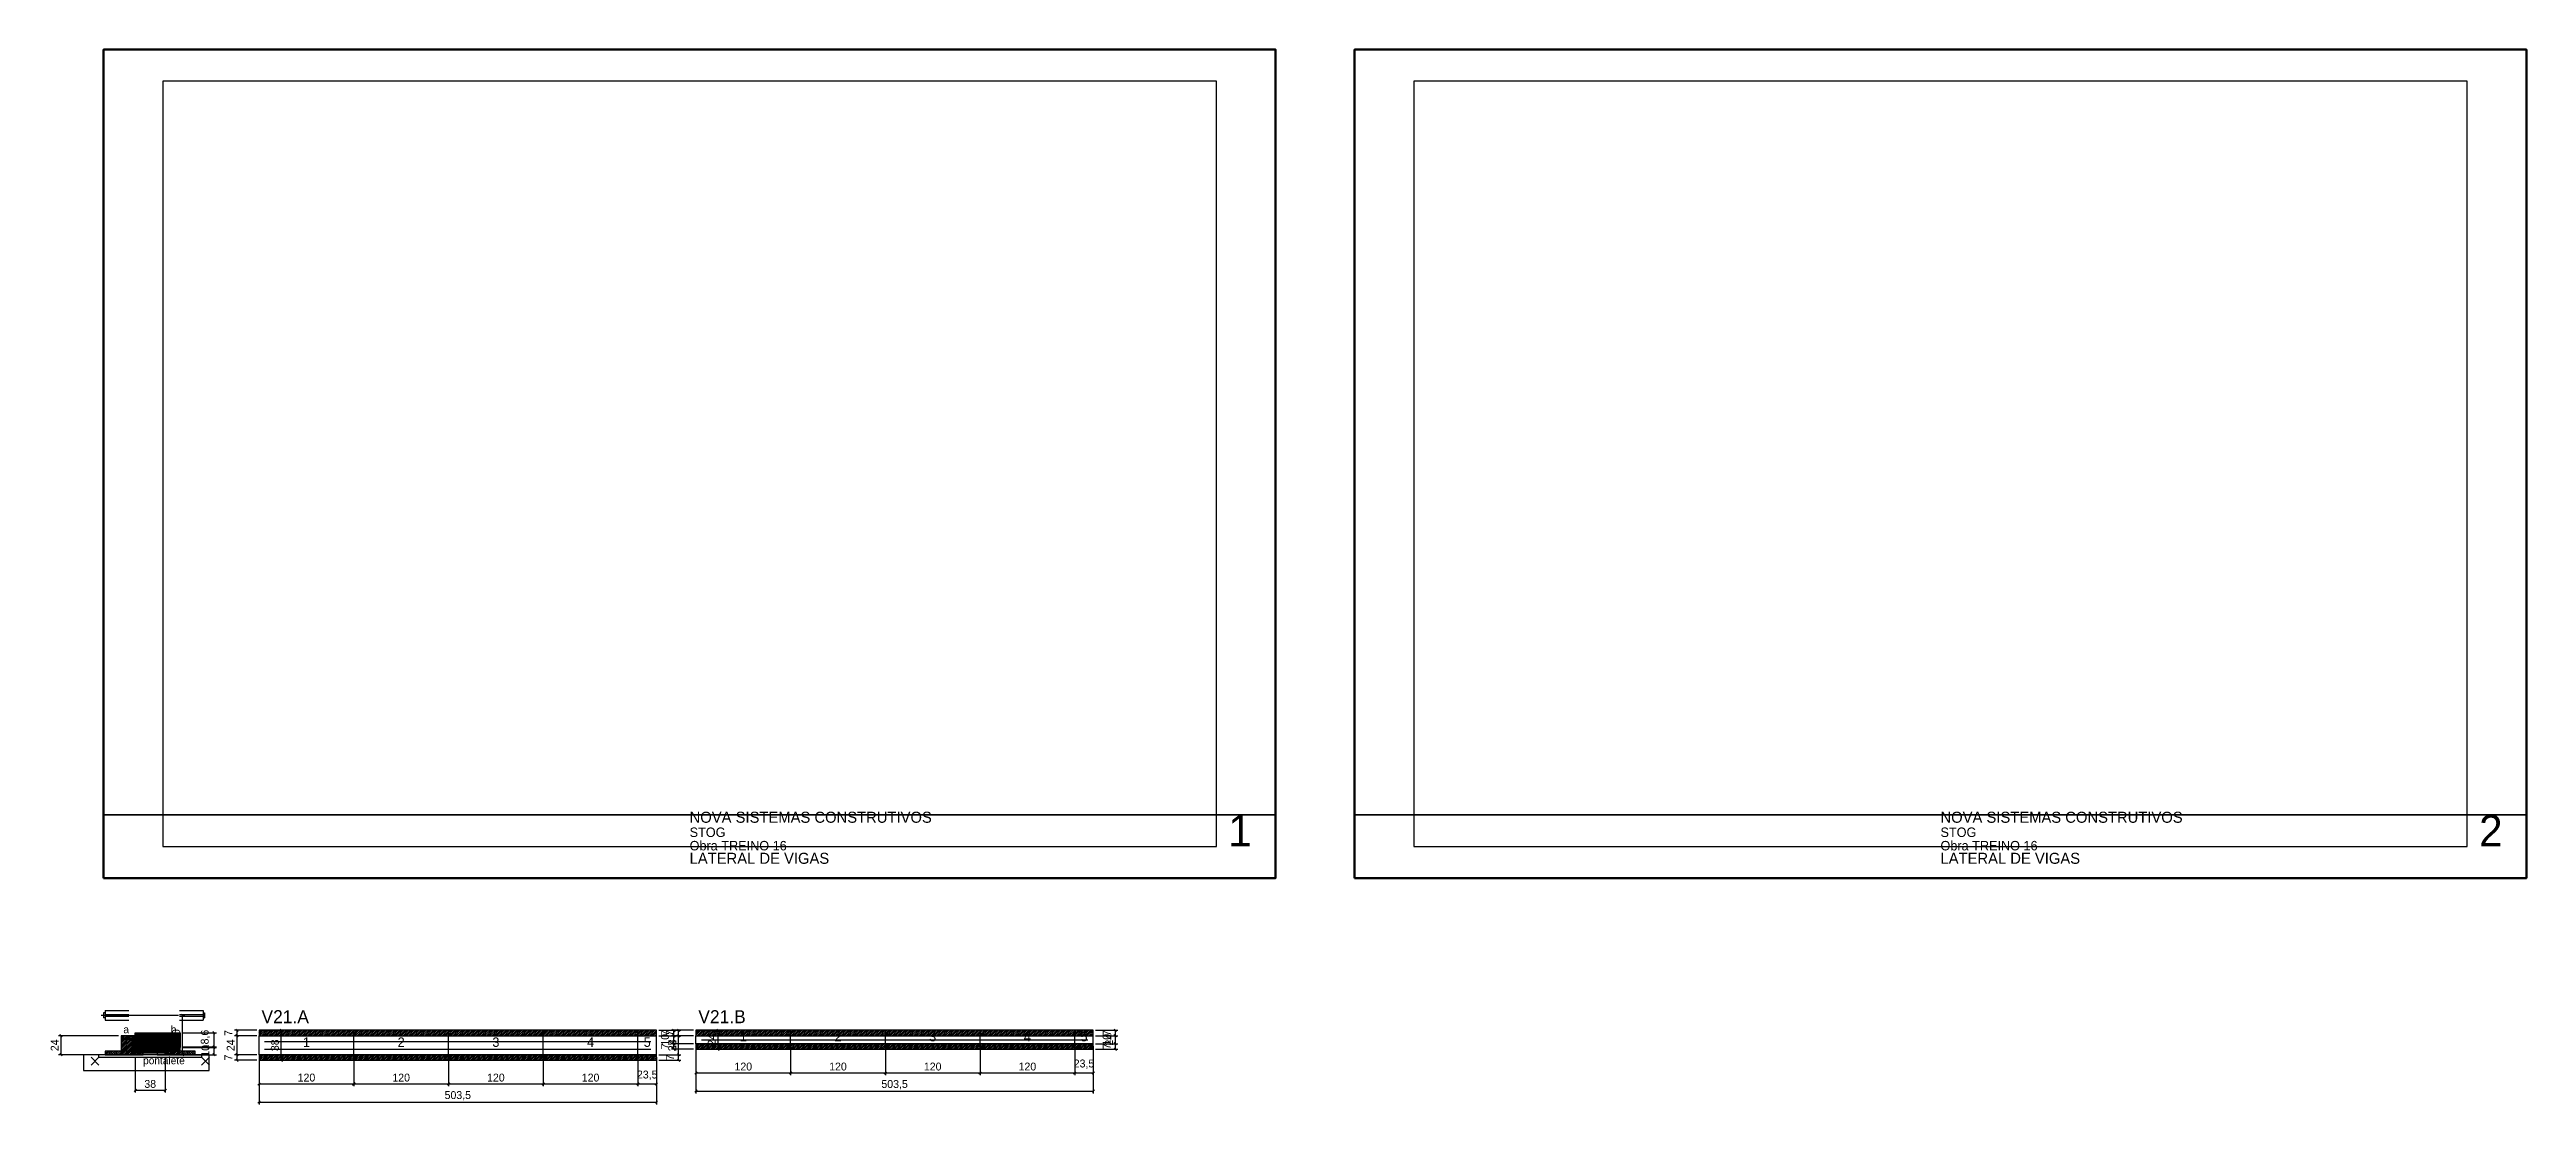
# Model space of a CAD drawing. Extents: x -10500 to 3070, y -87 to 1250.
# Drawn here: x -69 to 3070, y -87 to 1250 of the extents above.
import ezdxf
from ezdxf.enums import TextEntityAlignment as Align

# ---------------------------------------------------------------- set-up
doc = ezdxf.new("R2010")
doc.units = 0
for name, color, linetype in [('5', 5, 'Continuous'), ('barrote', 126, 'Continuous'), ('CARIMBO', 255, 'Continuous'), ('CONCRETO', 251, 'Continuous'), ('COTA', 241, 'Continuous'), ('detalhes', 7, 'Continuous'), ('ESTRUTURACAO', 7, 'Continuous'), ('Folhas', 255, 'Continuous'), ('Hachura', 251, 'Continuous'), ('Madeira', 126, 'Continuous'), ('NOMENCLATURA', 7, 'Continuous'), ('Painéis', 200, 'Continuous'), ('presilha', 224, 'Continuous'), ('SARR_2.2x7', 40, 'Continuous'), ('SCO-___-LAJ', 224, 'Continuous'), ('TENSOR', 224, 'Continuous')]:
    doc.layers.add(name, color=color, linetype=linetype)
doc.dimstyles.new('PAINEL', dxfattribs={"dimtxt": 10, "dimasz": 3, "dimexe": 3, "dimexo": 3, "dimgap": 3, "dimtad": 1, "dimblk": 'OBLIQUE', "dimblk1": 'OBLIQUE', "dimcen": 2.5, "dimclrd": 4, "dimclre": 4, "dimclrt": 240, "dimazin": 3, "dimtfac": 1, "dimtmove": 0, "dimatfit": 3})

# ---------------------------------------------------------------- blocks, each defined once
blk = doc.blocks.new('PAR_ESQ')
for p, q in [((-1, -1), (1, 1)), ((-1, 1), (1, -1))]:
    blk.add_line(p, q)
blk = doc.blocks.new('PAR_FUNDO_ESQ')
for p, q in [((-1, -1), (1, 1)), ((-1, 1), (1, -1))]:
    blk.add_line(p, q)
blk = doc.blocks.new('PAR_FUNDO_DIR')
for p, q in [((-1, -1), (1, 1)), ((-1, 1), (1, -1))]:
    blk.add_line(p, q)
blk = doc.blocks.new('par_int_esq')
for p, q in [((-1, -1), (1, 1)), ((-1, 1), (1, -1))]:
    blk.add_line(p, q)
blk = doc.blocks.new('par_int_dir')
for p, q in [((-1, -1), (1, 1)), ((-1, 1), (1, -1))]:
    blk.add_line(p, q)
blk = doc.blocks.new('_OBLIQUE')
at = {"color": 0, "linetype": 'BYBLOCK'}
blk.add_line((-0.5, -0.5), (0.5, 0.5), dxfattribs=at)

msp = doc.modelspace()

# ---------------------------------------------------------------- hatches: boundary and pattern name
at = {"layer": 'COTA'}
h = msp.add_hatch(dxfattribs=at)
h.set_pattern_fill('ANSI31', scale=0.4)
h.paths.add_polyline_path([(40, -16), (40, 4), (97, 4), (97, -14.6), (78, -14.6), (78, -16)])
h = msp.add_hatch(dxfattribs=at)
h.set_pattern_fill('ANSI31', scale=0.5)
h.paths.add_polyline_path([(197, 0), (317, 0), (317, 7), (197, 7)])
h = msp.add_hatch(dxfattribs=at)
h.set_pattern_fill('ANSI31', scale=0.5)
h.paths.add_polyline_path([(317, 0), (437, 0), (437, 7), (317, 7)])
h = msp.add_hatch(dxfattribs=at)
h.set_pattern_fill('ANSI31', scale=0.5)
h.paths.add_polyline_path([(437, 0), (557, 0), (557, 7), (437, 7)])
h = msp.add_hatch(dxfattribs=at)
h.set_pattern_fill('ANSI31', scale=0.5)
h.paths.add_polyline_path([(557, 0), (677, 0), (677, 7), (557, 7)])
h = msp.add_hatch(dxfattribs=at)
h.set_pattern_fill('ANSI31', scale=0.5)
h.paths.add_polyline_path([(677, 0), (700.5, 0), (700.5, 7), (677, 7)])
h = msp.add_hatch(dxfattribs=at)
h.set_pattern_fill('ANSI31', scale=0.5)
h.paths.add_polyline_path([(750.5, 0), (870.5, 0), (870.5, 7), (750.5, 7)])
h = msp.add_hatch(dxfattribs=at)
h.set_pattern_fill('ANSI31', scale=0.5)
h.paths.add_polyline_path([(870.5, 0), (990.5, 0), (990.5, 7), (870.5, 7)])
h = msp.add_hatch(dxfattribs=at)
h.set_pattern_fill('ANSI31', scale=0.5)
h.paths.add_polyline_path([(990.5, 0), (1110.5, 0), (1110.5, 7), (990.5, 7)])
h = msp.add_hatch(dxfattribs=at)
h.set_pattern_fill('ANSI31', scale=0.5)
h.paths.add_polyline_path([(1110.5, 0), (1230.5, 0), (1230.5, 7), (1110.5, 7)])
h = msp.add_hatch(dxfattribs=at)
h.set_pattern_fill('ANSI31', scale=0.5)
h.paths.add_polyline_path([(1230.5, 0), (1254, 0), (1254, 7), (1230.5, 7)])
h = msp.add_hatch(dxfattribs=at)
h.set_pattern_fill('ANSI31', scale=0.5)
h.paths.add_polyline_path([(197, -31), (317, -31), (317, -24), (197, -24)])
h = msp.add_hatch(dxfattribs=at)
h.set_pattern_fill('ANSI31', scale=0.5)
h.paths.add_polyline_path([(317, -31), (437, -31), (437, -24), (317, -24)])
h = msp.add_hatch(dxfattribs=at)
h.set_pattern_fill('ANSI31', scale=0.5)
h.paths.add_polyline_path([(437, -31), (557, -31), (557, -24), (437, -24)])
h = msp.add_hatch(dxfattribs=at)
h.set_pattern_fill('ANSI31', scale=0.5)
h.paths.add_polyline_path([(557, -31), (677, -31), (677, -24), (557, -24)])
h = msp.add_hatch(dxfattribs=at)
h.set_pattern_fill('ANSI31', scale=0.5)
h.paths.add_polyline_path([(677, -31), (700.5, -31), (700.5, -24), (677, -24)])
h = msp.add_hatch(dxfattribs=at)
h.set_pattern_fill('ANSI31', scale=0.5)
h.paths.add_polyline_path([(750.5, -17), (870.5, -17), (870.5, -10), (750.5, -10)])
h = msp.add_hatch(dxfattribs=at)
h.set_pattern_fill('ANSI31', scale=0.5)
h.paths.add_polyline_path([(870.5, -17), (990.5, -17), (990.5, -10), (870.5, -10)])
h = msp.add_hatch(dxfattribs=at)
h.set_pattern_fill('ANSI31', scale=0.5)
h.paths.add_polyline_path([(990.5, -17), (1110.5, -17), (1110.5, -10), (990.5, -10)])
h = msp.add_hatch(dxfattribs=at)
h.set_pattern_fill('ANSI31', scale=0.5)
h.paths.add_polyline_path([(1110.5, -17), (1230.5, -17), (1230.5, -10), (1110.5, -10)])
h = msp.add_hatch(dxfattribs=at)
h.set_pattern_fill('ANSI31', scale=0.5)
h.paths.add_polyline_path([(1230.5, -17), (1254, -17), (1254, -10), (1230.5, -10)])
at = {"layer": 'Hachura'}
h = msp.add_hatch(dxfattribs=at)
h.set_pattern_fill('ANSI31', scale=0.5)
h.paths.add_polyline_path([(22, -24), (36, -24), (36, 0), (22, 0)])
h = msp.add_hatch(dxfattribs=at)
h.set_pattern_fill('ANSI31', scale=0.5)
h.paths.add_polyline_path([(22, -4.4), (36, -4.4), (36, 0), (22, 0)])
h = msp.add_hatch(dxfattribs=at)
h.set_pattern_fill('SOLID')
h.paths.add_polyline_path([(36, -24), (40, -24), (40, 0), (36, 0)])
h = msp.add_hatch(dxfattribs=at)
h.set_pattern_fill('ANSI31', scale=0.5)
h.paths.add_polyline_path([(2, -24), (22, -24), (22, -19.6), (2, -19.6)])
h = msp.add_hatch(dxfattribs=at)
h.set_pattern_fill('SOLID')
h.paths.add_polyline_path([(40, -19.6), (78, -19.6), (78, -16), (40, -16)])
h = msp.add_hatch(dxfattribs=at)
h.set_pattern_fill('ANSI31', scale=0.5)
h.paths.add_polyline_path([(40, -24), (50, -24), (50, -19.6), (40, -19.6)])
h = msp.add_hatch(dxfattribs=at)
h.set_pattern_fill('SOLID')
h.paths.add_polyline_path([(78, -24), (82, -24), (82, -14), (78, -14)])
h = msp.add_hatch(dxfattribs=at)
h.set_pattern_fill('SOLID')
h.paths.add_polyline_path([(78, -14), (97, -14), (97, -20), (78, -20)])
h = msp.add_hatch(dxfattribs=at)
h.set_pattern_fill('ANSI31', scale=0.5)
h.paths.add_polyline_path([(82, -24), (96, -24), (96, -14), (82, -14)])
h = msp.add_hatch(dxfattribs=at)
h.set_pattern_fill('ANSI31', scale=0.5)
h.paths.add_polyline_path([(82, -18.4), (96, -18.4), (96, -14), (82, -14)])
h = msp.add_hatch(dxfattribs=at)
h.set_pattern_fill('ANSI31', scale=0.5)
h.paths.add_polyline_path([(96, -24), (116, -24), (116, -19.6), (96, -19.6)])
at = {"layer": 'HACHURACONCRETO'}
h = msp.add_hatch(dxfattribs=at)
h.set_pattern_fill('ANSI31', scale=0.3)
h.paths.add_polyline_path([(40, -19.6), (78, -19.6), (78, -14), (40, -14)])

# ---------------------------------------------------------------- linework, layer by layer
for p, q in [((2, 32), (32, 32)), ((2, 32), (2, 20)), ((96, 32), (126, 32)), ((126, 32), (126, 20)), ((0, 29), (0, 23)), ((2, 29), (0, 29)), ((2, 23), (0, 23)), ((2, 27), (32, 27)), ((2, 25), (32, 25)), ((2, 20), (32, 20)), ((96, 27), (126, 27)), ((96, 25), (126, 25)), ((96, 20), (126, 20)), ((126, 29), (128, 29)), ((126, 23), (128, 23)), ((128, 29), (128, 23))]:
    msp.add_line(p, q)
at = {"layer": 'BARRA_ANCORAGEM'}
for p, q in [((40, -16.3), (78, -16.3)), ((40, -18.3), (40, -16.3)), ((40, -18.3), (78, -18.3)), ((40, -19.7), (78, -19.7)), ((40, -21.7), (40, -19.7)), ((40, -21.7), (78, -21.7)), ((78, -18.3), (78, -16.3)), ((78, -21.7), (78, -19.7))]:
    msp.add_line(p, q, dxfattribs=at)
at = {"layer": 'barrote'}
msp.add_lwpolyline([(-25.5, -44), (133.5, -44), (133.5, -24), (-25.5, -24)], close=True, dxfattribs=at)
at = {"layer": 'CARIMBO', "lineweight": 35}
for p, q in [((0, 280), (1485, 280)), ((1585, 280), (3070, 280))]:
    msp.add_line(p, q, dxfattribs=at)
at = {"layer": 'CONCRETO'}
msp.add_lwpolyline([(40, -16), (40, 4), (97, 4), (97, -14.6), (78, -14.6), (78, -16)], close=True, dxfattribs=at)
at = {"layer": 'Folhas', "lineweight": 50}
for points in [[(0, 200), (1485, 200), (1485, 1250), (0, 1250)], [(1585, 200), (3070, 200), (3070, 1250), (1585, 1250)]]:
    msp.add_lwpolyline(points, close=True, dxfattribs=at)
at = {"layer": 'Folhas', "lineweight": 25}
for points in [[(75, 240), (1410, 240), (1410, 1210), (75, 1210)], [(1660, 240), (2995, 240), (2995, 1210), (1660, 1210)]]:
    msp.add_lwpolyline(points, close=True, dxfattribs=at)
at = {"layer": 'HACHURACONCRETO'}
msp.add_lwpolyline([(40, -19.6), (78, -19.6), (78, -14), (40, -14)], close=True, dxfattribs=at)
at = {"layer": 'Madeira'}
for points in [[(22, -24), (36, -24), (36, 0), (22, 0)], [(22, -4.4), (36, -4.4), (36, 0), (22, 0)], [(2, -24), (22, -24), (22, -19.6), (2, -19.6)], [(22, -24), (36, -24), (36, -19.6), (22, -19.6)], [(40, -24), (50, -24), (50, -19.6), (40, -19.6)], [(68, -24), (78, -24), (78, -19.6), (68, -19.6)], [(82, -24), (96, -24), (96, -14), (82, -14)], [(82, -18.4), (96, -18.4), (96, -14), (82, -14)], [(96, -24), (116, -24), (116, -19.6), (96, -19.6)]]:
    msp.add_lwpolyline(points, close=True, dxfattribs=at)
at = {"layer": 'Painéis'}
for p, q in [((197, 0), (317, 0)), ((197, -24), (197, 0)), ((317, -24), (317, 0)), ((317, -24), (317, 0)), ((317, 0), (437, 0)), ((317, -24), (317, 0)), ((437, -24), (437, 0)), ((437, -24), (437, 0)), ((437, 0), (557, 0)), ((437, -24), (437, 0)), ((557, -24), (557, 0)), ((557, -24), (557, 0)), ((557, 0), (677, 0)), ((557, -24), (557, 0)), ((677, -24), (677, 0)), ((677, -24), (677, 0)), ((677, 0), (700.5, 0)), ((677, -24), (677, 0)), ((700.5, -24), (700.5, 0)), ((750.5, 0), (870.5, 0)), ((750.5, -10), (750.5, 0)), ((870.5, -10), (870.5, 0)), ((870.5, -10), (870.5, 0)), ((870.5, 0), (990.5, 0)), ((870.5, -10), (870.5, 0)), ((990.5, -10), (990.5, 0)), ((990.5, -10), (990.5, 0)), ((990.5, 0), (1110.5, 0)), ((990.5, -10), (990.5, 0)), ((1110.5, -10), (1110.5, 0)), ((1110.5, -10), (1110.5, 0)), ((1110.5, 0), (1230.5, 0)), ((1110.5, -10), (1110.5, 0)), ((1230.5, -10), (1230.5, 0)), ((1230.5, -10), (1230.5, 0)), ((1230.5, 0), (1254, 0)), ((1230.5, -10), (1230.5, 0)), ((1254, -10), (1254, 0)), ((197, -24), (317, -24)), ((317, -24), (437, -24)), ((437, -24), (557, -24)), ((557, -24), (677, -24)), ((677, -24), (700.5, -24)), ((750.5, -10), (870.5, -10)), ((870.5, -10), (990.5, -10)), ((990.5, -10), (1110.5, -10)), ((1110.5, -10), (1230.5, -10)), ((1230.5, -10), (1254, -10))]:
    msp.add_line(p, q, dxfattribs=at)
for points in [[(36, -24), (40, -24), (40, 0), (36, 0)], [(40, -19.6), (78, -19.6), (78, -16), (40, -16)], [(78, -24), (82, -24), (82, -14), (78, -14)], [(78, -14), (97, -14), (97, -14.6), (78, -14.6)]]:
    msp.add_lwpolyline(points, close=True, dxfattribs=at)
at = {"layer": 'presilha'}
for p, q in [((-16, -37), (-6, -27)), ((-16, -27), (-6, -37)), ((124, -37), (134, -27)), ((124, -27), (134, -37))]:
    msp.add_line(p, q, dxfattribs=at)
at = {"layer": 'SARR_2.2x7'}
for points in [[(204, -7), (317, -7)], [(204, -7), (317, -7)], [(204, -17), (317, -17)], [(204, -17), (317, -17)], [(317, -7), (437, -7)], [(317, -7), (437, -7)], [(317, -17), (437, -17)], [(317, -17), (437, -17)], [(437, -7), (557, -7)], [(437, -7), (557, -7)], [(437, -17), (557, -17)], [(437, -17), (557, -17)], [(557, -7), (677, -7)], [(557, -7), (677, -7)], [(557, -17), (677, -17)], [(557, -17), (677, -17)], [(677, -7), (693.5, -7)], [(677, -7), (693.5, -7)], [(677, -17), (693.5, -17)], [(677, -17), (693.5, -17)], [(757.5, -5), (870.5, -5)], [(757.5, -5), (870.5, -5)], [(870.5, -5), (990.5, -5)], [(870.5, -5), (990.5, -5)], [(990.5, -5), (1110.5, -5)], [(990.5, -5), (1110.5, -5)], [(1110.5, -5), (1230.5, -5)], [(1110.5, -5), (1230.5, -5)], [(1230.5, -5), (1247, -5)], [(1230.5, -5), (1247, -5)]]:
    msp.add_lwpolyline(points, dxfattribs=at)
at = {"layer": 'SARRAFO_2_2X7'}
for p, q in [((36, -4.8), (40, -4.8)), ((36, -9.2), (36, -4.8)), ((36, -9.2), (40, -9.2)), ((36, -14.8), (40, -14.8)), ((36, -19.2), (36, -14.8)), ((36, -19.2), (40, -19.2)), ((40, -9.2), (40, -4.8)), ((40, -19.2), (40, -14.8)), ((78, -16.8), (82, -16.8)), ((78, -21.2), (78, -16.8)), ((78, -21.2), (82, -21.2)), ((82, -21.2), (82, -16.8))]:
    msp.add_line(p, q, dxfattribs=at)
at = {"layer": 'SCO-___-LAJ'}
for points in [[(197, 0), (317, 0), (317, 7), (197, 7)], [(317, 0), (437, 0), (437, 7), (317, 7)], [(437, 0), (557, 0), (557, 7), (437, 7)], [(557, 0), (677, 0), (677, 7), (557, 7)], [(677, 0), (700.5, 0), (700.5, 7), (677, 7)], [(750.5, 0), (870.5, 0), (870.5, 7), (750.5, 7)], [(870.5, 0), (990.5, 0), (990.5, 7), (870.5, 7)], [(990.5, 0), (1110.5, 0), (1110.5, 7), (990.5, 7)], [(1110.5, 0), (1230.5, 0), (1230.5, 7), (1110.5, 7)], [(1230.5, 0), (1254, 0), (1254, 7), (1230.5, 7)], [(-6.5, -27.2), (124.5, -27.2), (124.5, -24), (-6.5, -24)], [(197, -31), (317, -31), (317, -24), (197, -24)], [(317, -31), (437, -31), (437, -24), (317, -24)], [(437, -31), (557, -31), (557, -24), (437, -24)], [(557, -31), (677, -31), (677, -24), (557, -24)], [(677, -31), (700.5, -31), (700.5, -24), (677, -24)], [(750.5, -17), (870.5, -17), (870.5, -10), (750.5, -10)], [(870.5, -17), (990.5, -17), (990.5, -10), (870.5, -10)], [(990.5, -17), (1110.5, -17), (1110.5, -10), (990.5, -10)], [(1110.5, -17), (1230.5, -17), (1230.5, -10), (1110.5, -10)], [(1230.5, -17), (1254, -17), (1254, -10), (1230.5, -10)]]:
    msp.add_lwpolyline(points, close=True, dxfattribs=at)
at = {"layer": 'TENSOR'}
msp.add_line((-3, 26), (95, 26), dxfattribs=at)

# ---------------------------------------------------------------- block references
at = {"layer": 'Painéis'}
for name, p in [('PAR_ESQ', (36, -19)), ('par_int_esq', (40, -9)), ('PAR_FUNDO_ESQ', (40, -14)), ('par_int_dir', (78, -9)), ('PAR_FUNDO_DIR', (78, -14))]:
    msp.add_blockref(name, p, dxfattribs=at)

# ---------------------------------------------------------------- texts
at = {"layer": '5'}
for s, p in [('1', (810.5, -1)), ('2', (930.5, -1)), ('3', (1050.5, -1)), ('4', (1170.5, -1)), ('5', (1242.25, -1)), ('1', (257, -8)), ('2', (377, -8)), ('3', (497, -8)), ('4', (617, -8)), ('5', (688.75, -8))]:
    msp.add_text(s, height=12, dxfattribs=at).set_placement(p, align=Align.MIDDLE_CENTER)
at = {"layer": 'CARIMBO'}
for s, height, p in [('NOVA SISTEMAS CONSTRUTIVOS', 14, (742.5, 270)), ('NOVA SISTEMAS CONSTRUTIVOS', 14, (2327.5, 270)), ('STOG', 12, (742.5, 252)), ('1', 40, (1425, 240)), ('STOG', 12, (2327.5, 252)), ('2', 40, (3010, 240)), ('Obra TREINO 16', 12, (742.5, 235)), ('LATERAL DE VIGAS', 14, (742.5, 218)), ('Obra TREINO 16', 12, (2327.5, 235)), ('LATERAL DE VIGAS', 14, (2327.5, 218))]:
    msp.add_text(s, height=height, dxfattribs=at).set_placement(p)
at = {"layer": 'detalhes'}
for s, p in [('a', (25, 3.3)), ('b', (85, 3.3)), ('c', (50, -13.5))]:
    msp.add_text(s, height=9.6, dxfattribs=at).set_placement(p)
at = {"layer": 'ESTRUTURACAO'}
msp.add_text('pontalete', height=9.6, dxfattribs=at).set_placement((50, -36))
at = {"layer": 'NOMENCLATURA'}
for s, p in [('V21.A', (200, 16)), ('V21.B', (753.5, 16))]:
    msp.add_text(s, height=16.5, dxfattribs=at).set_placement(p)

# ---------------------------------------------------------------- dimensions: what is measured, and where the dimension line sits
at = {"layer": 'COTA'}
for base, p1, p2 in [((-54, -24), (2, -24), (22, 0)), ((100, -24), (96, -24), (96, 26)), ((140, -14.6), (97, -14.6), (97, 4)), ((169, 0), (197, 0), (197, 7)), ((169, -24), (197, -24), (197, 0)), ((225, -31), (197, -31), (197, 7)), ((728.5, -31), (700.5, -31), (700.5, 7)), ((728.5, 0), (700.5, 0), (700.5, 7)), ((728.5, -24), (700.5, -24), (700.5, 0)), ((722.5, 0), (750.5, 0), (750.5, 7)), ((722.5, -10), (750.5, -10), (750.5, 0)), ((778.5, -17), (750.5, -17), (750.5, 7)), ((1282, -17), (1254, -17), (1254, 7)), ((1282, 0), (1254, 0), (1254, 7)), ((1282, -10), (1254, -10), (1254, 0)), ((140, -24), (96, -24), (96, -14)), ((169, -31), (197, -31), (197, -24)), ((728.5, -31), (700.5, -31), (700.5, -24)), ((722.5, -17), (750.5, -17), (750.5, -10)), ((1282, -17), (1254, -17), (1254, -10))]:
    msp.add_linear_dim(base=base, p1=p1, p2=p2, angle=90, dimstyle='PAINEL', dxfattribs=at).render()
for base, p1, p2 in [((40, -69), (40, -24), (78, -24)), ((197, -61), (197, -24), (317, -24)), ((197, -84), (197, -24), (700.5, -24)), ((317, -61), (317, -24), (437, -24)), ((437, -61), (437, -24), (557, -24)), ((557, -61), (557, -24), (677, -24)), ((677, -61), (677, -24), (700.5, -24)), ((750.5, -47), (750.5, -10), (870.5, -10)), ((750.5, -70), (750.5, -10), (1254, -10)), ((870.5, -47), (870.5, -10), (990.5, -10)), ((990.5, -47), (990.5, -10), (1110.5, -10)), ((1110.5, -47), (1110.5, -10), (1230.5, -10)), ((1230.5, -47), (1230.5, -10), (1254, -10))]:
    msp.add_linear_dim(base=base, p1=p1, p2=p2, dimstyle='PAINEL', dxfattribs=at).render()

doc.saveas('drawing.dxf')
